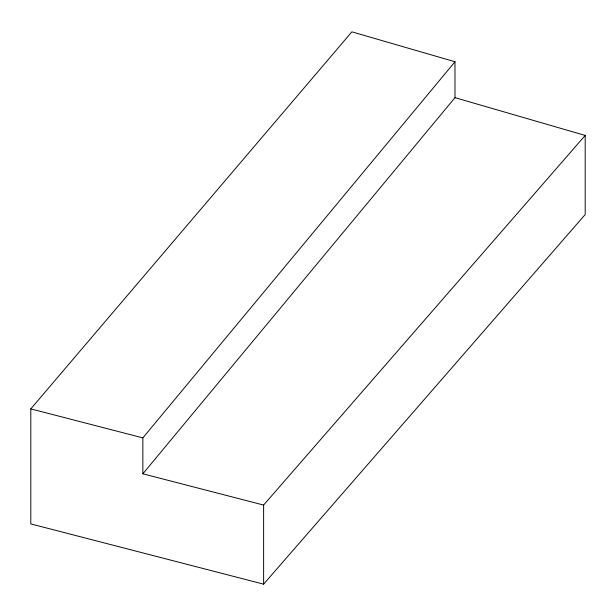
<?xml version="1.0" encoding="UTF-8"?>
<svg xmlns="http://www.w3.org/2000/svg" width="616" height="616" viewBox="0 0 616 616"><rect width="100%" height="100%" fill="white"/><g stroke="black" fill="none" stroke-linecap="round" stroke-linejoin="round"><path stroke-width="0.92" d="M142.858 473.804L142.858 437.884L454.985 61.746L351.867 31.84L30.8 408.885L30.8 523.916L263.617 584.16L585.2 214.537L585.2 135.428L454.985 97.667L142.858 473.804L263.617 505.058L585.2 135.428M30.8 408.885L142.858 437.884M454.985 61.746L454.985 97.667M263.617 505.058L263.617 584.16"/></g></svg>
